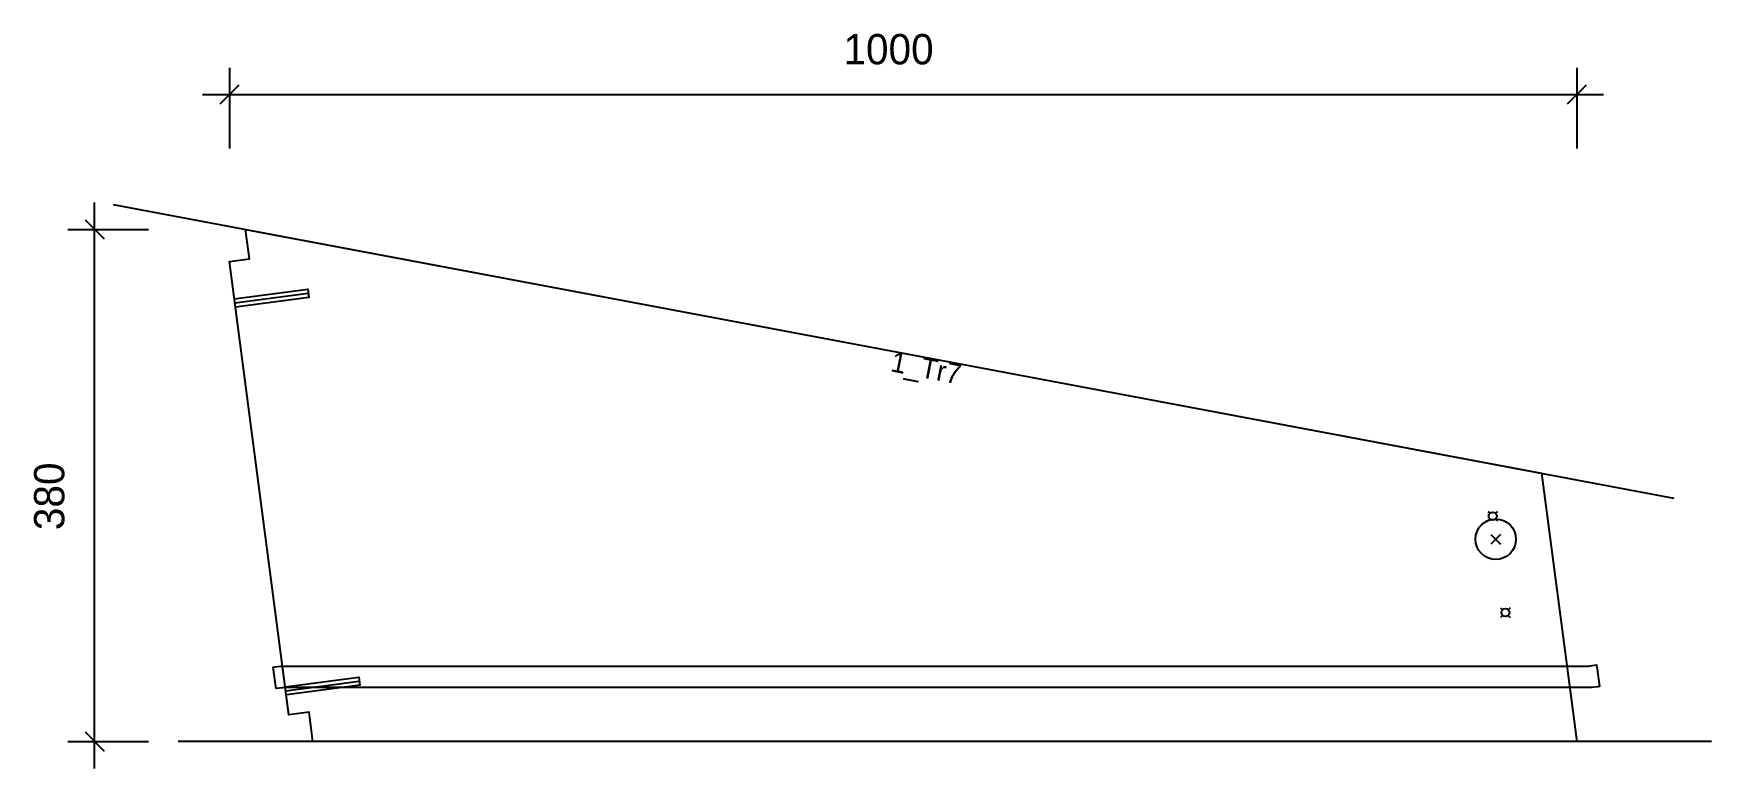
# Model space of a CAD drawing. Header units: millimetres. Extents: x -145 to 1100, y -20 to 525.
import ezdxf
from ezdxf.enums import TextEntityAlignment as Align

# ---------------------------------------------------------------- set-up
doc = ezdxf.new("R2010")
doc.units = ezdxf.units.MM
for name, color, linetype in [('CONTOUR', 7, 'CONTINUOUS'), ('CUT_RISER', 7, 'CONTINUOUS'), ('DIMLINES', 7, 'CONTINUOUS'), ('DIMLINESTEXT', 7, 'CONTINUOUS'), ('DRILLINGSOTHER', 7, 'CONTINUOUS'), ('DRILLINGSSIDE', 7, 'CONTINUOUS'), ('EXTRATREADBACKPROFILELINES', 7, 'CONTINUOUS'), ('EXTRATREADBACKPROFILELINESTEXT', 7, 'CONTINUOUS'), ('EXTRATREADFRONTPROFILELINES', 7, 'CONTINUOUS')]:
    doc.layers.add(name, color=color, linetype=linetype)

msp = doc.modelspace()

# ---------------------------------------------------------------- linework, layer by layer
at = {"layer": 'CONTOUR', "color": 0, "linetype": '0'}
msp.add_lwpolyline([(973.812, 199.104), (1000.002, 0), (61.99, 0), (59.121, 21.812), (44.249, 19.856), (0, 356.248), (14.872, 358.204), (12.003, 380.016), (973.812, 199.104)], dxfattribs=at)
at = {"layer": 'CUT_RISER', "color": 1, "linetype": '1'}
msp.add_lwpolyline([(1010.878, 40), (1002.878, 40), (968.796, 40), (934.715, 40), (900.633, 40), (866.551, 40), (832.47, 40), (798.388, 40), (764.306, 40), (730.225, 40), (696.143, 40), (662.061, 40), (627.98, 40), (593.898, 40), (559.816, 40), (525.735, 40), (517.735, 40), (483.653, 40), (449.571, 40), (415.489, 40), (381.408, 40), (347.326, 40), (313.244, 40), (279.163, 40), (245.081, 40), (210.999, 40), (176.918, 40), (142.836, 40), (108.754, 40), (74.673, 40), (40.591, 40), (39.401, 39.843), (34.642, 39.217), (34.221, 42.417), (32.538, 55.217), (33.727, 55.374), (38.486, 56), (46.486, 56), (78.563, 56), (110.639, 56), (142.715, 56), (174.791, 56), (206.868, 56), (238.944, 56), (271.02, 56), (303.096, 56), (335.172, 56), (367.249, 56), (399.325, 56), (431.401, 56), (463.477, 56), (495.554, 56), (527.63, 56), (559.706, 56), (591.782, 56), (623.859, 56), (655.935, 56), (688.011, 56), (720.087, 56), (752.164, 56), (784.24, 56), (816.316, 56), (848.392, 56), (880.468, 56), (912.545, 56), (944.621, 56), (976.697, 56), (1008.773, 56), (1009.963, 56.157), (1014.722, 56.783), (1015.143, 53.583), (1016.827, 40.783), (1015.637, 40.626), (1010.878, 40)], dxfattribs=at)
at = {"layer": 'DIMLINES', "color": 0}
for p, q in [((0, 500.016), (0, 440.016)), ((1000.002, 500.016), (1000.002, 440.016)), ((7.071, 487.087), (-7.071, 472.945)), ((1007.073, 487.087), (992.931, 472.945)), ((-20, 480.016), (1020.002, 480.016)), ((-100, -20), (-100, 400.016)), ((-107.071, 387.087), (-92.929, 372.945)), ((-120, 380.016), (-60, 380.016)), ((-120, 0), (-60, 0)), ((-107.071, 7.071), (-92.929, -7.071))]:
    msp.add_line(p, q, dxfattribs=at)
at = {"layer": 'DRILLINGSOTHER', "color": 3}
for p, q in [((935.539, 165.105), (934.125, 163.691)), ((934.126, 170.762), (935.539, 169.348)), ((941.196, 170.762), (939.781, 169.348)), ((939.781, 165.105), (941.195, 163.691)), ((943.451, 153.619), (936.38, 146.548)), ((936.381, 153.619), (943.45, 146.548)), ((944.953, 93.537), (943.539, 92.123)), ((943.54, 99.194), (944.954, 97.78)), ((949.195, 93.537), (950.609, 92.123)), ((950.61, 99.194), (949.196, 97.78))]:
    msp.add_line(p, q, dxfattribs=at)
for centre, radius in [((939.915, 150.083), 15), ((937.66, 167.227), 3), ((947.074, 95.658), 3)]:
    msp.add_circle(centre, radius, dxfattribs=at)
at = {"layer": 'DRILLINGSSIDE', "color": 3}
for p, q in [((4.057, 325.404), (58.588, 332.577)), ((41.902, 37.702), (96.432, 44.875))]:
    msp.add_line(p, q, dxfattribs=at)
at = {"layer": 'DRILLINGSSIDE', "color": 3, "linetype": '3'}
for points in [[(3.666, 328.378), (58.196, 335.551), (58.979, 329.602), (4.449, 322.429)], [(41.511, 40.676), (96.041, 47.849), (96.823, 41.901), (42.293, 34.728)]]:
    msp.add_lwpolyline(points, dxfattribs=at)
at = {"layer": 'EXTRATREADBACKPROFILELINES', "color": 2}
msp.add_line((-86.274, 398.502), (1072.088, 180.618), dxfattribs=at)
at = {"layer": 'EXTRATREADFRONTPROFILELINES', "color": 2}
msp.add_line((1100.002, 0), (-38.01, 0), dxfattribs=at)

# ---------------------------------------------------------------- texts
at = {"layer": 'DIMLINESTEXT'}
msp.add_text('1000', height=22.5, dxfattribs=at).set_placement((455.78, 525.016), align=Align.TOP_LEFT)
msp.add_text('380', height=22.5, rotation=90, dxfattribs=at).set_placement((-145, 156.842), align=Align.TOP_LEFT)
at = {"layer": 'EXTRATREADBACKPROFILELINESTEXT'}
msp.add_text('1_Tr7', height=15, rotation=349, dxfattribs=at).set_placement((492.907, 289.56), align=Align.TOP_LEFT)

doc.saveas('drawing.dxf')
